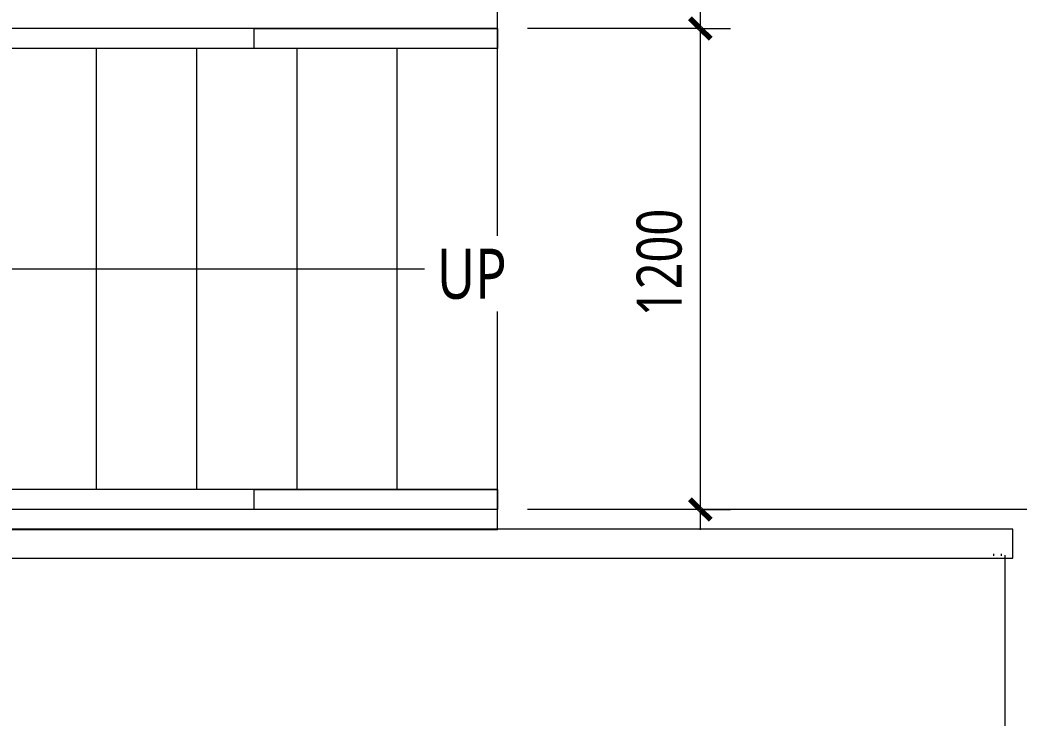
# Model space of a CAD drawing. Header units: millimetres. Extents: x -67152 to -48359, y -6192 to 21191.
# Drawn here: x -58862 to -56370, y 2273 to 4014 of the extents above; entities that cross this region are included whole.
import ezdxf

# ---------------------------------------------------------------- set-up
doc = ezdxf.new("R2010")
doc.units = ezdxf.units.MM
doc.linetypes.add('Overhead 1_5mm', pattern=[2.5, 1.5, -1])
for name, color, linetype, lineweight in [('A-ANNO-DIMS', 211, 'Continuous', 9), ('A-ANNO-DIMS-50', 211, 'Continuous', 9), ('A-FLOR-HRAL', 11, 'Continuous', 9), ('Q-SPCQ', 91, 'Continuous', 9), ('S-STRS', 31, 'Continuous', 9), ('S-STRS-ANNO', 31, 'Continuous', 9), ('S-STRS-TEXT', 31, 'Continuous', 9)]:
    doc.layers.add(name, color=color, linetype=linetype, lineweight=lineweight)
doc.styles.add('Trebuchet MS', font='trebuc.ttf', dxfattribs={"width": 0.8, "height": 125})
doc.styles.add('Trebuchet MS_1', font='trebuc.ttf', dxfattribs={"width": 0.8, "height": 112.5})
doc.dimstyles.new('Linear_-_2_25mm_Trebuchet_MS', dxfattribs={"dimscale": 304.8, "dimtxt": 115.981977, "dimasz": 0.164042, "dimexe": 0.246063, "dimexo": 0.246063, "dimgap": 0.049213, "dimtad": 1, "dimdec": 0, "dimzin": 0, "dimdsep": 46, "dimtxsty": 'Trebuchet MS_1', "dimblk1": 'OBLIQUE', "dimblk2": 'OBLIQUE', "dimsah": 1, "dimcen": 0.09, "dimdle": 0.164042, "dimazin": 0, "dimtfac": 1, "dimtdec": 4, "dimtix": 1, "dimtmove": 0, "dimatfit": 3, "dimfxl": 1, "dimtvp": 1, "dimtolj": 1, "dimtzin": 0, "dimarcsym": 2})

# ---------------------------------------------------------------- blocks, each defined once
blk = doc.blocks.new('2017_EN_Awning_Llaza_Complet-PRO - Frontal-3576117-Nivel 1 Oficinas')
at = {"layer": 'Q-SPCQ'}
for p, q in [((2995, 2236.3), (-2995, 2236.3)), ((2995, 2217.4), (2995, 2236.3)), ((2995, 2164.7), (2995, 2217.4)), ((2946, 2174.7), (2946, 2169.9)), ((2966, 2169.9), (2966, 2174.7)), ((2975, 2171.6), (2975, 145.9)), ((-2995, 2164.7), (2995, 2164.7))]:
    blk.add_line(p, q, dxfattribs=at)
blk = doc.blocks.new('Top Rail Type - Top Rail_Internal_-3575870-Nivel 1 Oficinas')
at = {"layer": 'A-FLOR-HRAL'}
for p, q in [((-58278.2, 3942.6), (-58278.2, 3992.6)), ((-58278.2, 3992.6), (-57671.1, 3992.6)), ((-57671.1, 3992.6), (-57671.1, 3942.6)), ((-57671.1, 3942.6), (-58278.2, 3942.6))]:
    blk.add_line(p, q, dxfattribs=at)
blk = doc.blocks.new('Top Rail Type - Top Rail_Internal_-V28-Nivel 1 Oficinas')
at = {"layer": 'A-FLOR-HRAL'}
for p, q in [((-57671.1, 3992.6), (-59421.1, 3992.6)), ((-57671.1, 3942.6), (-57671.1, 3992.6)), ((-57671.1, 3942.6), (-59421.1, 3942.6))]:
    blk.add_line(p, q, dxfattribs=at)
blk = doc.blocks.new('Top Rail Type - Top Rail_Internal_-3575884-Nivel 1 Oficinas')
at = {"layer": 'A-FLOR-HRAL'}
for p, q in [((-58278.2, 2793.4), (-58278.2, 2843.4)), ((-58278.2, 2843.4), (-57671.1, 2843.4)), ((-57671.1, 2843.4), (-57671.1, 2793.4)), ((-57671.1, 2793.4), (-58278.2, 2793.4))]:
    blk.add_line(p, q, dxfattribs=at)
blk = doc.blocks.new('Top Rail Type - Top Rail_Internal_-V29-Nivel 1 Oficinas')
at = {"layer": 'A-FLOR-HRAL'}
for p, q in [((-57671.1, 2843.4), (-59421.1, 2843.4)), ((-57671.1, 2793.4), (-57671.1, 2843.4)), ((-57671.1, 2793.4), (-59421.1, 2793.4))]:
    blk.add_line(p, q, dxfattribs=at)
blk = doc.blocks.new('DIMBLOCK23-Nivel 1 Oficinas')
at = {"layer": 'A-ANNO-DIMS-50'}
for p, q in [((-57165, 4043), (-57165, 2743)), ((-57165, 3993), (-57596.1, 3993)), ((-57165, 3993), (-57090, 3993)), ((-57165, 2793), (-57596.1, 2793)), ((-57165, 2793), (-57090, 2793))]:
    blk.add_line(p, q, dxfattribs=at)
at = {"layer": 'A-ANNO-DIMS-50', "lineweight": 70}
for p, q in [((-57165, 3993), (-57190, 4018)), ((-57165, 3993), (-57140, 3968)), ((-57165, 2793), (-57190, 2818)), ((-57165, 2793), (-57140, 2768))]:
    blk.add_line(p, q, dxfattribs=at)
at = {"layer": 'A-ANNO-DIMS-50', "color": 0, "insert": (-57324, 3275.1), "char_height": 112.5, "width": 283.075, "attachment_point": 1, "rotation": 90, "line_spacing_factor": 1.048425, "style": 'Trebuchet MS_1'}
blk.add_mtext('1200', dxfattribs=at)
blk = doc.blocks.new('_Oblique')
at = {"color": 0, "linetype": 'ByBlock', "lineweight": -2}
blk.add_line((-0.5, -0.5), (0.5, 0.5), dxfattribs=at)
blk = doc.blocks.new('DIMBLOCK24-Nivel 1 Oficinas')
at = {"layer": 'A-ANNO-DIMS-50'}
for p, q in [((-55873.7, 2843), (-55873.7, 1183)), ((-55873.7, 2793), (-57596.1, 2793)), ((-55873.7, 2793), (-55798.7, 2793)), ((-55873.7, 1233), (-57241.1, 1233)), ((-55873.7, 1233), (-55798.7, 1233))]:
    blk.add_line(p, q, dxfattribs=at)
at = {"layer": 'A-ANNO-DIMS-50', "lineweight": 70}
for p, q in [((-55873.7, 2793), (-55898.7, 2818)), ((-55873.7, 2793), (-55848.7, 2768)), ((-55873.7, 1233), (-55898.7, 1258)), ((-55873.7, 1233), (-55848.7, 1208))]:
    blk.add_line(p, q, dxfattribs=at)
at = {"layer": 'A-ANNO-DIMS-50', "color": 0, "insert": (-56032.6, 1895.1), "char_height": 112.5, "width": 283.075, "attachment_point": 1, "rotation": 90, "line_spacing_factor": 1.048425, "style": 'Trebuchet MS_1'}
blk.add_mtext('1560', dxfattribs=at)

msp = doc.modelspace()

# ---------------------------------------------------------------- linework, layer by layer
at = {"layer": 'S-STRS'}
for p, q in [((-57671.1, 3993), (-57671.1, 4033)), ((-58671.1, 3993), (-58921.1, 3993)), ((-58421.1, 3993), (-58671.1, 3993)), ((-58171.1, 3993), (-58421.1, 3993)), ((-57921.1, 3993), (-58171.1, 3993)), ((-57671.1, 3993), (-57921.1, 3993)), ((-58671.1, 2843.4), (-58671.1, 3942.6)), ((-58421.1, 2843.4), (-58421.1, 3942.6)), ((-58171.1, 2843.4), (-58171.1, 3942.6)), ((-57921.1, 2843.4), (-57921.1, 3942.6)), ((-57671.1, 2843.4), (-57671.1, 3942.6)), ((-58671.1, 2793), (-58921.1, 2793)), ((-58421.1, 2793), (-58671.1, 2793)), ((-58171.1, 2793), (-58421.1, 2793)), ((-57921.1, 2793), (-58171.1, 2793)), ((-57671.1, 2793), (-57921.1, 2793)), ((-57671.1, 2743), (-57671.1, 2793)), ((-57671.1, 2743), (-59389.3, 2743))]:
    msp.add_line(p, q, dxfattribs=at)
at = {"layer": 'S-STRS', "linetype": 'Overhead 1_5mm'}
for p, q in [((-58671.1, 2843.4), (-58671.1, 3942.6)), ((-58421.1, 2843.4), (-58421.1, 3942.6)), ((-58171.1, 2843.4), (-58171.1, 3942.6)), ((-57921.1, 2843.4), (-57921.1, 3942.6)), ((-57671.1, 2843.4), (-57671.1, 3942.6))]:
    msp.add_line(p, q, dxfattribs=at)
at = {"layer": 'S-STRS-ANNO'}
for p, q in [((-58671.1, 3393), (-58921.1, 3393)), ((-58421.1, 3393), (-58671.1, 3393)), ((-58171.1, 3393), (-58421.1, 3393)), ((-57921.1, 3393), (-58171.1, 3393)), ((-57671.1, 3393), (-57921.1, 3393))]:
    msp.add_line(p, q, dxfattribs=at)

# ---------------------------------------------------------------- block references
at = {"layer": 'A-FLOR-HRAL'}
for name in ['Top Rail Type - Top Rail_Internal_-V28-Nivel 1 Oficinas', 'Top Rail Type - Top Rail_Internal_-3575870-Nivel 1 Oficinas', 'Top Rail Type - Top Rail_Internal_-V29-Nivel 1 Oficinas', 'Top Rail Type - Top Rail_Internal_-3575884-Nivel 1 Oficinas']:
    msp.add_blockref(name, (0, 0), dxfattribs=at)
at = {"layer": 'Q-SPCQ'}
msp.add_blockref('2017_EN_Awning_Llaza_Complet-PRO - Frontal-3576117-Nivel 1 Oficinas', (-59379.9, 507.7), dxfattribs=at)

# ---------------------------------------------------------------- dimensions: what is measured, and where the dimension line sits
at = {"layer": 'A-ANNO-DIMS'}
dim = msp.add_linear_dim(base=(-55873.7, 1233), p1=(-57671.1, 2793), p2=(-57316.1, 1233), angle=90, dimstyle='Linear_-_2_25mm_Trebuchet_MS', override={"dimpost": '<>', "dimfxl": 1599.891189}, dxfattribs=at)
dim.commit()
dim.dimension.update_dxf_attribs({"geometry": 'DIMBLOCK24-Nivel 1 Oficinas', "text_midpoint": (-55946.1, 2013)})

# ---------------------------------------------------------------- next in the draw order: texts
at = {"layer": 'S-STRS-TEXT', "insert": (-57821.8, 3443.8), "char_height": 125, "width": 180.853, "attachment_point": 1, "line_spacing_factor": 1.048425, "style": 'Trebuchet MS', "bg_fill": 3, "box_fill_scale": 1.25, "bg_fill_color": 256, "bg_fill_true_color": 13158600, "bg_fill_transparency": 0}
msp.add_mtext('UP', dxfattribs=at)

# ---------------------------------------------------------------- next in the draw order: dimensions: what is measured, and where the dimension line sits
at = {"layer": 'A-ANNO-DIMS'}
dim = msp.add_linear_dim(base=(-57165, 2793), p1=(-57671.1, 3993), p2=(-57671.1, 2793), angle=90, dimstyle='Linear_-_2_25mm_Trebuchet_MS', override={"dimpost": '<>', "dimfxl": 1200}, dxfattribs=at)
dim.commit()
dim.dimension.update_dxf_attribs({"geometry": 'DIMBLOCK23-Nivel 1 Oficinas', "text_midpoint": (-57237.2, 3393)})

doc.saveas('drawing.dxf')
